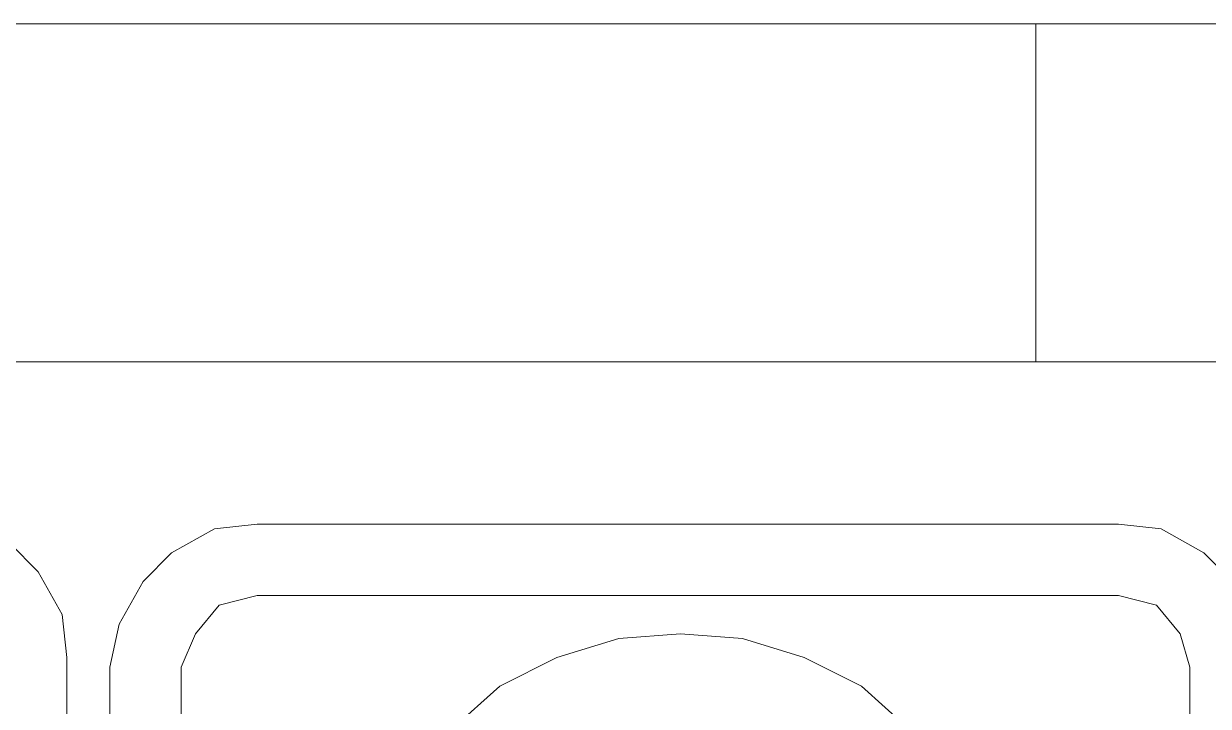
# Model space of a CAD drawing. Extents: x 2510 to 2660, y 706 to 761.
# Drawn here: x 2521.065 to 2525.391, y 756.189 to 758.681 of the extents above; entities that cross this region are included whole.
import ezdxf

# ---------------------------------------------------------------- set-up
doc = ezdxf.new("R2010")
doc.units = 0
doc.header["$MEASUREMENT"] = 0
doc.layers.add('HANBO', color=7, linetype='CONTINUOUS', lineweight=9)

# ---------------------------------------------------------------- blocks, each defined once
blk = doc.blocks.new('ea')
at = {"layer": 'HANBO', "lineweight": 0}
for points in [[(53.6323, 80.071), (53.6159, 80.2193), (53.5335, 80.3675), (53.4347, 80.4663), (53.2865, 80.5486), (53.1383, 80.5815)], [(54.291, 80.5321), (54.1428, 80.5157), (53.9946, 80.4333), (53.8958, 80.3345), (53.8134, 80.1863), (53.7805, 80.0381)], [(57.2716, 80.5321), (54.291, 80.5321)], [(57.782, 80.0381), (57.7491, 80.1863), (57.6668, 80.3345), (57.568, 80.4333), (57.4197, 80.5157), (57.2716, 80.5321)], [(54.291, 80.2851), (54.1593, 80.2521), (54.077, 80.1534), (54.0276, 80.0381)], [(57.2716, 80.2851), (54.291, 80.2851)], [(57.5186, 80.0381), (57.4856, 80.1534), (57.4033, 80.2521), (57.2716, 80.2851)], [(55.7566, 80.1534), (55.5425, 80.1369), (55.3284, 80.071), (55.1308, 79.9722), (54.9662, 79.824)], [(56.547, 79.824), (56.3823, 79.9722), (56.1847, 80.071), (55.9707, 80.1369), (55.7566, 80.1534)], [(53.6323, 77.0904), (53.6323, 80.071)], [(53.7805, 80.0381), (53.7805, 77.0411)], [(54.0276, 80.0381), (54.0276, 77.0411)], [(57.5186, 77.0411), (57.5186, 80.0381)]]:
    blk.add_lwpolyline(points, dxfattribs=at)

msp = doc.modelspace()

# ---------------------------------------------------------------- linework, layer by layer
at = {"layer": 'HANBO'}
msp.add_line((2524.761, 757.446), (2524.761, 758.6805), dxfattribs=at)
at = {"layer": 'HANBO', "linetype": 'Continuous', "lineweight": 0}
for points in [[(2510.313, 758.6805), (2579.9053, 758.6805), (2579.9053, 709.2976), (2510.313, 709.2976)], [(2511.5475, 757.446), (2578.6707, 757.446), (2578.673, 710.5321), (2511.5475, 710.5321)]]:
    msp.add_lwpolyline(points, close=True, dxfattribs=at)

# ---------------------------------------------------------------- block references
at = {"layer": 'HANBO', "color": 3, "xscale": 1.055206152000143, "yscale": 1.055206152000143, "zscale": 1.055206152000143}
msp.add_blockref('ea', (2464.6291, 671.8754), dxfattribs=at)

doc.saveas('drawing.dxf')
